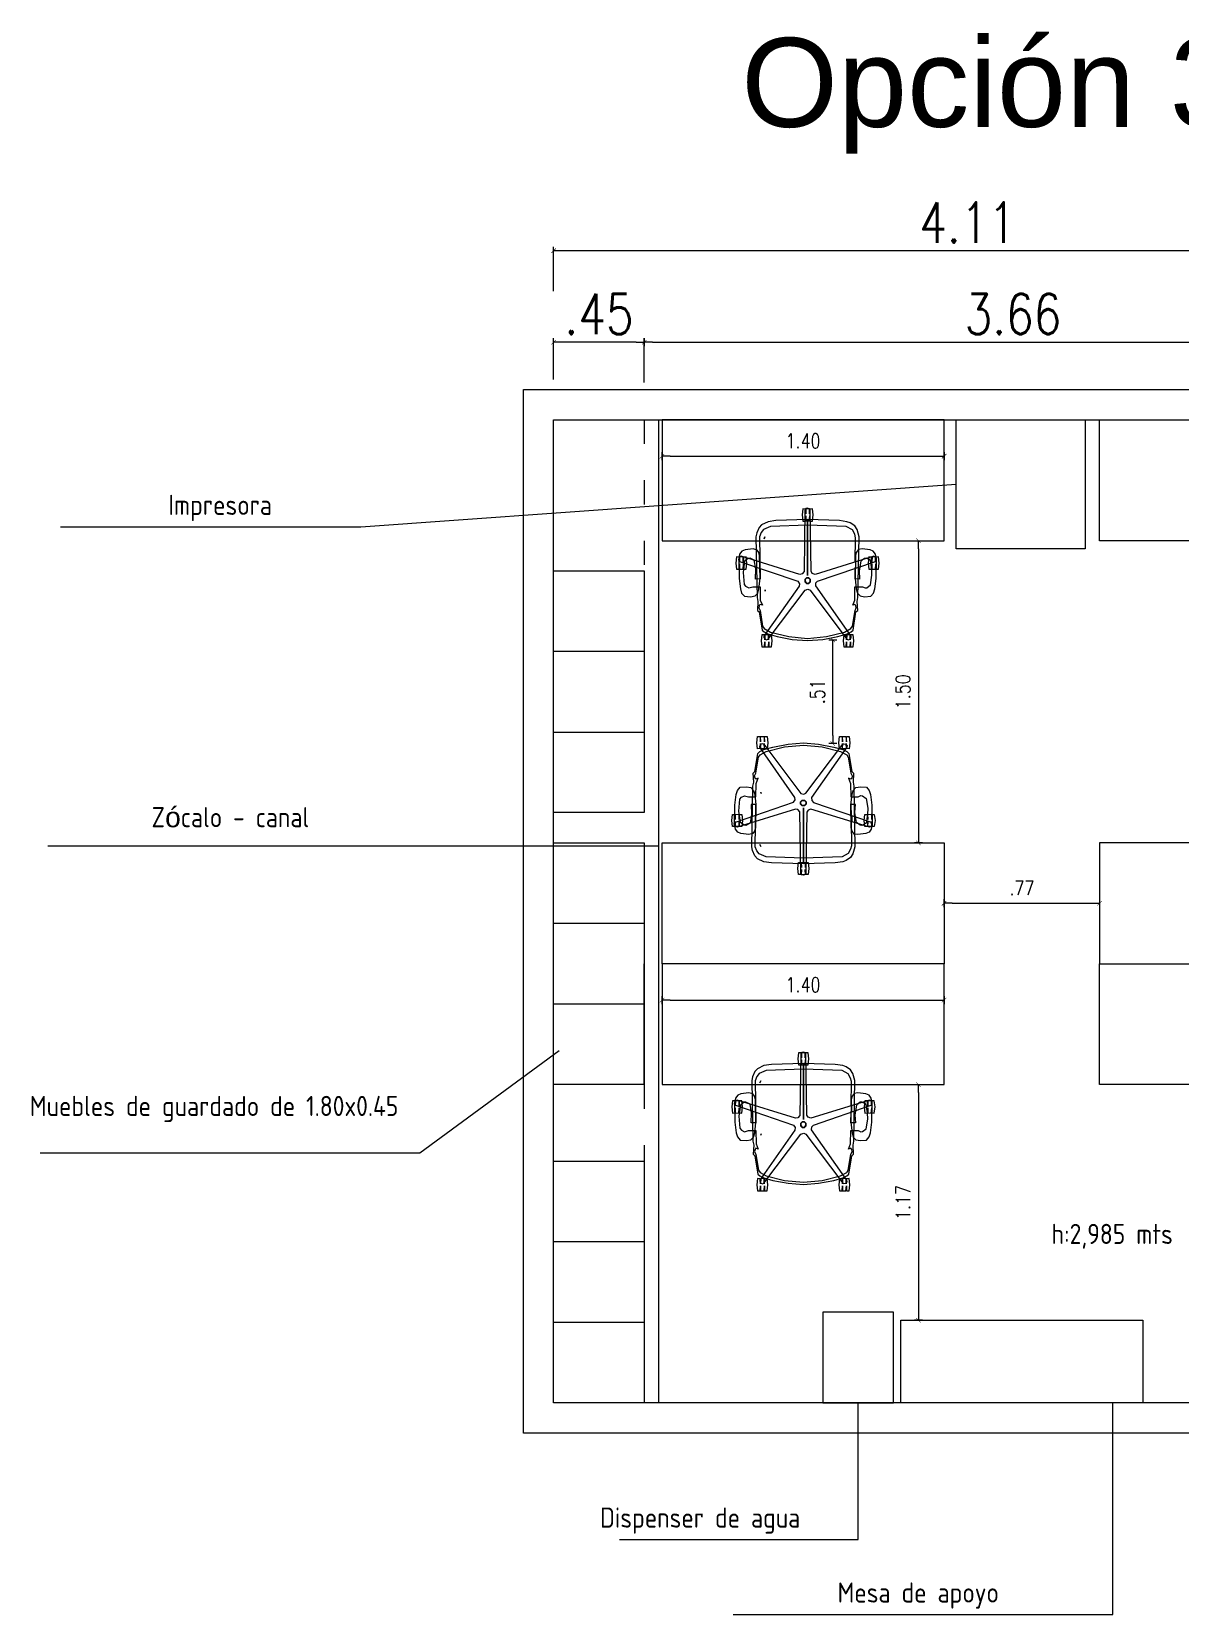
# Model space of a CAD drawing. Header units: millimetres. Extents: x 1591 to 1817, y 987 to 1091.
# Drawn here: x 1725.25 to 1730.95, y 1083.13 to 1090.98 of the extents above; entities that cross this region are included whole.
import ezdxf

# ---------------------------------------------------------------- set-up
doc = ezdxf.new("R2010")
doc.units = ezdxf.units.MM
doc.linetypes.add('ACAD_ISO03W100', pattern=[30, 12, -18])
doc.layers.add('CATALOGUE-TXT', color=251, linetype='Continuous')
doc.layers.add('Paula', color=1, linetype='Continuous')
doc.styles.add('RR', font='ROMANS.shx', dxfattribs={"width": 0.8})
doc.styles.get("Standard").update_dxf_attribs({"font": 'arial.ttf'})
doc.dimstyles.new('Copy of xx', dxfattribs={"dimscale": 2, "dimtxt": 0.036, "dimasz": 0.02, "dimexe": 0, "dimexo": 0.1, "dimgap": 0.02, "dimtad": 1, "dimzin": 4, "dimdsep": 46, "dimtxsty": 'RR', "dimblk1": 'COTA_N', "dimblk2": 'COTA_N', "dimsah": 1, "dimcen": 0, "dimclrd": 256, "dimclre": 256, "dimclrt": 256, "dimadec": 0, "dimazin": 0, "dimtfac": 1, "dimtix": 1, "dimtmove": 0, "dimatfit": 3, "dimldrblk": 'COTA_N', "dimfxl": 1, "dimtolj": 1, "dimtzin": 0, "dimarcsym": 0})

# ---------------------------------------------------------------- blocks, each defined once
blk = doc.blocks.new('COTA_N')
for p, q in [((-1, 0), (0, 0)), ((0, 0.5), (0, -0.5))]:
    blk.add_line(p, q)
at = {"const_width": 0.065}
blk.add_lwpolyline([(0.14, 0.14), (0.28, 0.28), (0, 0), (-0.14, -0.14), (-0.28, -0.28)], dxfattribs=at)
blk = doc.blocks.new('*D73')
at = {"layer": 'CATALOGUE-TXT', "lineweight": -2, "transparency": 16777216}
blk.add_line((1728.422, 1088.8745), (1729.742, 1088.8745), dxfattribs=at)
at = {"layer": 'Defpoints', "color": 0, "transparency": 16777216}
for p in [(1728.382, 1088.9376), (1729.782, 1088.9376), (1729.782, 1088.8745)]:
    blk.add_point(p, dxfattribs=at)
at = {"layer": 'CATALOGUE-TXT', "lineweight": -2, "transparency": 16777216, "xscale": 0.04, "yscale": 0.04, "zscale": 0.04, "rotation": 180}
blk.add_blockref('COTA_N', (1728.382, 1088.8745), dxfattribs=at)
at = {"layer": 'CATALOGUE-TXT', "lineweight": -2, "transparency": 16777216, "xscale": 0.04, "yscale": 0.04, "zscale": 0.04}
blk.add_blockref('COTA_N', (1729.782, 1088.8745), dxfattribs=at)
at = {"layer": 'CATALOGUE-TXT', "transparency": 16777216, "insert": (1729.082, 1088.9505), "char_height": 0.072, "attachment_point": 5, "style": 'RR'}
blk.add_mtext('\\A1;1.40', dxfattribs=at)
blk = doc.blocks.new('*D75')
at = {"layer": 'CATALOGUE-TXT', "lineweight": -2, "transparency": 16777216}
blk.add_line((1728.422, 1086.1745), (1729.742, 1086.1745), dxfattribs=at)
at = {"layer": 'Defpoints', "color": 0, "transparency": 16777216}
for p in [(1728.382, 1086.2822), (1729.782, 1086.2376), (1729.782, 1086.1745)]:
    blk.add_point(p, dxfattribs=at)
at = {"layer": 'CATALOGUE-TXT', "lineweight": -2, "transparency": 16777216, "xscale": 0.04, "yscale": 0.04, "zscale": 0.04, "rotation": 180}
blk.add_blockref('COTA_N', (1728.382, 1086.1745), dxfattribs=at)
at = {"layer": 'CATALOGUE-TXT', "lineweight": -2, "transparency": 16777216, "xscale": 0.04, "yscale": 0.04, "zscale": 0.04}
blk.add_blockref('COTA_N', (1729.782, 1086.1745), dxfattribs=at)
at = {"layer": 'CATALOGUE-TXT', "transparency": 16777216, "insert": (1729.082, 1086.2505), "char_height": 0.072, "attachment_point": 5, "style": 'RR'}
blk.add_mtext('\\A1;1.40', dxfattribs=at)
blk = doc.blocks.new('*D78')
at = {"layer": 'CATALOGUE-TXT', "lineweight": -2, "transparency": 16777216}
blk.add_line((1729.2293, 1087.4883), (1729.2293, 1087.9223), dxfattribs=at)
at = {"layer": 'Defpoints', "color": 0, "transparency": 16777216}
for p in [(1729.1424, 1087.9623), (1729.2293, 1087.9623), (1729.1214, 1087.4483)]:
    blk.add_point(p, dxfattribs=at)
at = {"layer": 'CATALOGUE-TXT', "lineweight": -2, "transparency": 16777216, "xscale": 0.04, "yscale": 0.04, "zscale": 0.04}
for p, rotation in [((1729.2293, 1087.9623), 90), ((1729.2293, 1087.4483), 270)]:
    blk.add_blockref('COTA_N', p, dxfattribs=dict(at, rotation=rotation))
at = {"layer": 'CATALOGUE-TXT', "transparency": 16777216, "insert": (1729.1533, 1087.7053), "char_height": 0.072, "attachment_point": 5, "rotation": 90, "style": 'RR'}
blk.add_mtext('\\A1;.51', dxfattribs=at)
blk = doc.blocks.new('*D77')
at = {"layer": 'CATALOGUE-TXT', "lineweight": -2, "transparency": 16777216}
blk.add_line((1729.6544, 1088.4153), (1729.6544, 1086.9953), dxfattribs=at)
at = {"layer": 'Defpoints', "color": 0, "transparency": 16777216}
for p in [(1729.6544, 1088.4553), (1729.6544, 1086.9553), (1729.6544, 1086.9553)]:
    blk.add_point(p, dxfattribs=at)
at = {"layer": 'CATALOGUE-TXT', "lineweight": -2, "transparency": 16777216, "xscale": 0.04, "yscale": 0.04, "zscale": 0.04}
for p, rotation in [((1729.6544, 1088.4553), 90), ((1729.6544, 1086.9553), 270)]:
    blk.add_blockref('COTA_N', p, dxfattribs=dict(at, rotation=rotation))
at = {"layer": 'CATALOGUE-TXT', "transparency": 16777216, "insert": (1729.5784, 1087.7053), "char_height": 0.072, "attachment_point": 5, "rotation": 90, "style": 'RR'}
blk.add_mtext('\\A1;1.50', dxfattribs=at)
blk = doc.blocks.new('*D79')
at = {"layer": 'CATALOGUE-TXT', "lineweight": -2, "transparency": 16777216}
blk.add_line((1729.822, 1086.6553), (1730.514, 1086.6553), dxfattribs=at)
at = {"layer": 'Defpoints', "color": 0, "transparency": 16777216}
for p in [(1729.782, 1086.6553), (1730.554, 1086.6553), (1730.554, 1086.6553)]:
    blk.add_point(p, dxfattribs=at)
at = {"layer": 'CATALOGUE-TXT', "lineweight": -2, "transparency": 16777216, "xscale": 0.04, "yscale": 0.04, "zscale": 0.04, "rotation": 180}
blk.add_blockref('COTA_N', (1729.782, 1086.6553), dxfattribs=at)
at = {"layer": 'CATALOGUE-TXT', "lineweight": -2, "transparency": 16777216, "xscale": 0.04, "yscale": 0.04, "zscale": 0.04}
blk.add_blockref('COTA_N', (1730.554, 1086.6553), dxfattribs=at)
at = {"layer": 'CATALOGUE-TXT', "transparency": 16777216, "insert": (1730.168, 1086.7313), "char_height": 0.072, "attachment_point": 5, "style": 'RR'}
blk.add_mtext('\\A1;.77', dxfattribs=at)
blk = doc.blocks.new('*D80')
at = {"layer": 'CATALOGUE-TXT', "lineweight": -2, "transparency": 16777216}
blk.add_line((1729.6544, 1085.7153), (1729.6544, 1084.6253), dxfattribs=at)
at = {"layer": 'Defpoints', "color": 0, "transparency": 16777216}
for p in [(1729.6544, 1085.7553), (1729.6544, 1084.5853), (1729.6544, 1084.5853)]:
    blk.add_point(p, dxfattribs=at)
at = {"layer": 'CATALOGUE-TXT', "lineweight": -2, "transparency": 16777216, "xscale": 0.04, "yscale": 0.04, "zscale": 0.04}
for p, rotation in [((1729.6544, 1085.7553), 90), ((1729.6544, 1084.5853), 270)]:
    blk.add_blockref('COTA_N', p, dxfattribs=dict(at, rotation=rotation))
at = {"layer": 'CATALOGUE-TXT', "transparency": 16777216, "insert": (1729.5784, 1085.1703), "char_height": 0.072, "attachment_point": 5, "rotation": 90, "style": 'RR'}
blk.add_mtext('\\A1;1.17', dxfattribs=at)
blk = doc.blocks.new('*D89')
at = {"layer": 'CATALOGUE-TXT', "lineweight": -2, "transparency": 16777216}
for p, q in [((1728.294, 1089.2402), (1728.294, 1089.4402)), ((1728.334, 1089.4402), (1731.914, 1089.4402)), ((1731.954, 1089.2402), (1731.954, 1089.4402))]:
    blk.add_line(p, q, dxfattribs=at)
at = {"layer": 'Defpoints', "color": 0, "transparency": 16777216}
for p in [(1731.954, 1089.4402), (1728.294, 1088.5797), (1731.954, 1088.5797)]:
    blk.add_point(p, dxfattribs=at)
at = {"layer": 'CATALOGUE-TXT', "lineweight": -2, "transparency": 16777216, "xscale": 0.04, "yscale": 0.04, "zscale": 0.04, "rotation": 180}
blk.add_blockref('COTA_N', (1728.294, 1089.4402), dxfattribs=at)
at = {"layer": 'CATALOGUE-TXT', "lineweight": -2, "transparency": 16777216, "xscale": 0.04, "yscale": 0.04, "zscale": 0.04}
blk.add_blockref('COTA_N', (1731.954, 1089.4402), dxfattribs=at)
at = {"layer": 'CATALOGUE-TXT', "transparency": 16777216, "insert": (1730.124, 1089.5802), "char_height": 0.072, "attachment_point": 5, "style": 'RR'}
blk.add_mtext('\\A1;{\\H2.77778x;3.66}', dxfattribs=at)
blk = doc.blocks.new('*D96')
at = {"layer": 'CATALOGUE-TXT', "lineweight": -2, "transparency": 16777216}
for p, q in [((1727.844, 1089.2553), (1727.844, 1089.4402)), ((1728.254, 1089.4402), (1727.884, 1089.4402)), ((1728.294, 1089.2553), (1728.294, 1089.4402))]:
    blk.add_line(p, q, dxfattribs=at)
at = {"layer": 'Defpoints', "color": 0, "transparency": 16777216}
for p in [(1727.844, 1089.4402), (1727.844, 1089.0553), (1728.294, 1089.0553)]:
    blk.add_point(p, dxfattribs=at)
at = {"layer": 'CATALOGUE-TXT', "lineweight": -2, "transparency": 16777216, "xscale": 0.04, "yscale": 0.04, "zscale": 0.04, "rotation": 180}
blk.add_blockref('COTA_N', (1727.844, 1089.4402), dxfattribs=at)
at = {"layer": 'CATALOGUE-TXT', "lineweight": -2, "transparency": 16777216, "xscale": 0.04, "yscale": 0.04, "zscale": 0.04}
blk.add_blockref('COTA_N', (1728.294, 1089.4402), dxfattribs=at)
at = {"layer": 'CATALOGUE-TXT', "transparency": 16777216, "insert": (1728.069, 1089.5802), "char_height": 0.072, "attachment_point": 5, "style": 'RR'}
blk.add_mtext('\\A1;{\\H2.77778x;.45}', dxfattribs=at)
blk = doc.blocks.new('*D97')
at = {"layer": 'CATALOGUE-TXT', "lineweight": -2, "transparency": 16777216}
for p, q in [((1727.844, 1089.6946), (1727.844, 1089.8946)), ((1731.914, 1089.8946), (1727.884, 1089.8946)), ((1731.954, 1089.6946), (1731.954, 1089.8946))]:
    blk.add_line(p, q, dxfattribs=at)
at = {"layer": 'Defpoints', "color": 0, "transparency": 16777216}
for p in [(1727.844, 1089.8946), (1727.844, 1089.0553), (1731.954, 1089.0553)]:
    blk.add_point(p, dxfattribs=at)
at = {"layer": 'CATALOGUE-TXT', "lineweight": -2, "transparency": 16777216, "xscale": 0.04, "yscale": 0.04, "zscale": 0.04, "rotation": 180}
blk.add_blockref('COTA_N', (1727.844, 1089.8946), dxfattribs=at)
at = {"layer": 'CATALOGUE-TXT', "lineweight": -2, "transparency": 16777216, "xscale": 0.04, "yscale": 0.04, "zscale": 0.04}
blk.add_blockref('COTA_N', (1731.954, 1089.8946), dxfattribs=at)
at = {"layer": 'CATALOGUE-TXT', "transparency": 16777216, "insert": (1729.899, 1090.0346), "char_height": 0.072, "attachment_point": 5, "style": 'RR'}
blk.add_mtext('\\A1;{\\H2.77778x;4.11}', dxfattribs=at)

msp = doc.modelspace()

# ---------------------------------------------------------------- linework, layer by layer
for points in [[(1732.104, 1084.0253), (1727.694, 1084.0253), (1727.694, 1089.2053), (1732.104, 1089.2053), (1732.104, 1085.0353)], [(1727.844, 1089.0553), (1731.954, 1089.0553), (1731.954, 1085.0353)], [(1731.9515, 1084.1753), (1727.844, 1084.1753), (1727.844, 1089.0553)], [(1728.364, 1089.0553), (1728.364, 1084.1753)], [(1729.8426, 1088.4153), (1729.8426, 1089.0553), (1730.4826, 1089.0553), (1730.4826, 1088.4153), (1729.8426, 1088.4153)], [(1728.7617, 1088.3596), (1728.7671, 1088.3527), (1729.0559, 1088.2541), (1729.0643, 1088.2417), (1729.0628, 1088.2297), (1728.8879, 1087.9813), (1728.8877, 1087.9753), (1728.8932, 1087.9662), (1728.9009, 1087.9627), (1728.9091, 1087.9657), (1729.0921, 1088.2099), (1729.1065, 1088.214), (1729.1175, 1088.2089), (1729.2997, 1087.9658), (1729.3053, 1087.9638), (1729.3156, 1087.9662), (1729.3214, 1087.9724), (1729.321, 1087.9812), (1729.1454, 1088.2307), (1729.1459, 1088.2457), (1729.1541, 1088.2545), (1729.4416, 1088.3527), (1729.4453, 1088.3574), (1729.4462, 1088.368), (1729.4421, 1088.3753), (1729.4336, 1088.3777), (1729.142, 1088.2878), (1729.128, 1088.2929), (1729.1221, 1088.3035), (1729.1176, 1088.6072), (1729.1143, 1088.6122), (1729.1044, 1088.6163), (1729.0962, 1088.6146), (1729.0913, 1088.6073), (1729.0867, 1088.3022), (1729.0775, 1088.2904), (1729.0657, 1088.2881), (1728.7754, 1088.3777), (1728.7696, 1088.3761), (1728.7627, 1088.368), (1728.7617, 1088.3596)], [(1728.8892, 1088.4639), (1728.8928, 1088.4744), (1728.8892, 1088.4639)], [(1728.7625, 1088.3645), (1728.7646, 1088.268), (1728.7712, 1088.2155), (1728.777, 1088.1951), (1728.7913, 1088.1794), (1728.8216, 1088.1769), (1728.8439, 1088.1812), (1728.8573, 1088.195), (1728.8629, 1088.2154), (1728.8686, 1088.2669), (1728.8665, 1088.381), (1728.8627, 1088.3973), (1728.8538, 1088.4089), (1728.8338, 1088.4147), (1728.7941, 1088.4092), (1728.7785, 1088.4029), (1728.767, 1088.3877), (1728.7625, 1088.3645)], [(1729.3402, 1088.2669), (1729.346, 1088.2154), (1729.3516, 1088.195), (1729.365, 1088.1812), (1729.3873, 1088.1769), (1729.4176, 1088.1794), (1729.4319, 1088.1951), (1729.4377, 1088.2155), (1729.4443, 1088.268), (1729.4464, 1088.3645), (1729.4418, 1088.3877), (1729.4304, 1088.4029), (1729.4147, 1088.4092), (1729.3751, 1088.4147), (1729.3571, 1088.4116), (1729.3462, 1088.3973), (1729.3423, 1088.381), (1729.3402, 1088.2669)], [(1727.844, 1087.1053), (1727.844, 1088.3053), (1728.294, 1088.3053), (1728.294, 1087.1053), (1727.844, 1087.1053)], [(1728.8742, 1087.9581), (1728.8776, 1087.9278), (1728.8907, 1087.928), (1728.8923, 1087.9533), (1728.8923, 1087.9282), (1728.91, 1087.9277), (1728.9121, 1087.9533), (1728.9121, 1087.928), (1728.9252, 1087.9278), (1728.9286, 1087.9581), (1728.9252, 1087.9884), (1728.9121, 1087.9876), (1728.9105, 1087.963), (1728.9105, 1087.9881), (1728.8928, 1087.9886), (1728.8923, 1087.963), (1728.8907, 1087.9876), (1728.8776, 1087.9884), (1728.8742, 1087.9581)], [(1729.2803, 1087.9581), (1729.2837, 1087.9278), (1729.2968, 1087.928), (1729.2983, 1087.9533), (1729.2983, 1087.9282), (1729.3161, 1087.9277), (1729.3181, 1087.9533), (1729.3181, 1087.928), (1729.3312, 1087.9278), (1729.3347, 1087.9581), (1729.3312, 1087.9884), (1729.3181, 1087.9876), (1729.3166, 1087.963), (1729.3166, 1087.9881), (1729.2988, 1087.9886), (1729.2983, 1087.963), (1729.2968, 1087.9876), (1729.2837, 1087.9884), (1729.2803, 1087.9581)], [(1728.294, 1087.9053), (1727.844, 1087.9053)], [(1727.844, 1087.5053), (1728.294, 1087.5053)], [(1728.7407, 1087.0511), (1728.7461, 1087.058), (1729.0349, 1087.1565), (1729.0433, 1087.169), (1729.0418, 1087.181), (1728.8669, 1087.4294), (1728.8667, 1087.4353), (1728.8722, 1087.4444), (1728.8799, 1087.448), (1728.8881, 1087.4449), (1729.0711, 1087.2008), (1729.0855, 1087.1966), (1729.0965, 1087.2017), (1729.2787, 1087.4448), (1729.2843, 1087.4469), (1729.2946, 1087.4444), (1729.3004, 1087.4382), (1729.3, 1087.4294), (1729.1243, 1087.18), (1729.1249, 1087.165), (1729.1331, 1087.1561), (1729.4206, 1087.058), (1729.4243, 1087.0533), (1729.4252, 1087.0427), (1729.4211, 1087.0353), (1729.4126, 1087.0329), (1729.121, 1087.1229), (1729.1069, 1087.1178), (1729.1011, 1087.1072), (1729.0966, 1086.8035), (1729.0933, 1086.7985), (1729.0834, 1086.7944), (1729.0752, 1086.796), (1729.0703, 1086.8033), (1729.0657, 1087.1084), (1729.0565, 1087.1202), (1729.0446, 1087.1225), (1728.7544, 1087.033), (1728.7486, 1087.0346), (1728.7417, 1087.0427), (1728.7407, 1087.0511)], [(1728.8532, 1087.4525), (1728.8566, 1087.4828), (1728.8697, 1087.4826), (1728.8712, 1087.4574), (1728.8712, 1087.4825), (1728.889, 1087.483), (1728.8911, 1087.4574), (1728.8911, 1087.4826), (1728.9042, 1087.4828), (1728.9076, 1087.4525), (1728.9042, 1087.4223), (1728.8911, 1087.4231), (1728.8895, 1087.4477), (1728.8895, 1087.4226), (1728.8718, 1087.422), (1728.8712, 1087.4477), (1728.8697, 1087.4231), (1728.8566, 1087.4223), (1728.8532, 1087.4525)], [(1729.2592, 1087.4525), (1729.2627, 1087.4828), (1729.2758, 1087.4826), (1729.2773, 1087.4574), (1729.2773, 1087.4825), (1729.2951, 1087.483), (1729.2971, 1087.4574), (1729.2971, 1087.4826), (1729.3102, 1087.4828), (1729.3137, 1087.4525), (1729.3102, 1087.4223), (1729.2971, 1087.4231), (1729.2956, 1087.4477), (1729.2956, 1087.4226), (1729.2778, 1087.422), (1729.2773, 1087.4477), (1729.2758, 1087.4231), (1729.2627, 1087.4223), (1729.2592, 1087.4525)], [(1728.7415, 1087.0462), (1728.7435, 1087.1426), (1728.7502, 1087.1952), (1728.756, 1087.2156), (1728.7703, 1087.2313), (1728.8005, 1087.2338), (1728.8228, 1087.2295), (1728.8363, 1087.2157), (1728.8419, 1087.1952), (1728.8476, 1087.1437), (1728.8455, 1087.0297), (1728.8417, 1087.0134), (1728.8328, 1087.0018), (1728.8127, 1086.9959), (1728.7731, 1087.0015), (1728.7575, 1087.0078), (1728.746, 1087.023), (1728.7415, 1087.0462)], [(1729.3192, 1087.1437), (1729.325, 1087.1952), (1729.3306, 1087.2157), (1729.344, 1087.2295), (1729.3663, 1087.2338), (1729.3966, 1087.2313), (1729.4109, 1087.2156), (1729.4167, 1087.1952), (1729.4233, 1087.1426), (1729.4254, 1087.0462), (1729.4208, 1087.023), (1729.4094, 1087.0078), (1729.3937, 1087.0015), (1729.3541, 1086.9959), (1729.3361, 1086.999), (1729.3252, 1087.0134), (1729.3213, 1087.0297), (1729.3192, 1087.1437)], [(1727.844, 1085.7553), (1727.844, 1086.9553), (1728.294, 1086.9553), (1728.294, 1085.7553), (1727.844, 1085.7553)], [(1728.294, 1086.9553), (1728.294, 1086.3553)], [(1728.8682, 1086.9468), (1728.8718, 1086.9363), (1728.8682, 1086.9468)], [(1728.294, 1086.5553), (1727.844, 1086.5553)], [(1728.294, 1085.7553), (1728.294, 1086.3553)], [(1727.844, 1086.1553), (1728.294, 1086.1553)], [(1728.7407, 1085.6596), (1728.7461, 1085.6527), (1729.0349, 1085.5541), (1729.0433, 1085.5417), (1729.0418, 1085.5297), (1728.8669, 1085.2813), (1728.8667, 1085.2753), (1728.8722, 1085.2662), (1728.8799, 1085.2627), (1728.8881, 1085.2657), (1729.0711, 1085.5099), (1729.0855, 1085.514), (1729.0965, 1085.5089), (1729.2787, 1085.2658), (1729.2843, 1085.2638), (1729.2946, 1085.2662), (1729.3004, 1085.2724), (1729.3, 1085.2812), (1729.1243, 1085.5307), (1729.1249, 1085.5457), (1729.1331, 1085.5545), (1729.4206, 1085.6527), (1729.4243, 1085.6574), (1729.4252, 1085.668), (1729.4211, 1085.6753), (1729.4126, 1085.6777), (1729.121, 1085.5878), (1729.1069, 1085.5929), (1729.1011, 1085.6035), (1729.0966, 1085.9072), (1729.0933, 1085.9122), (1729.0834, 1085.9163), (1729.0752, 1085.9146), (1729.0703, 1085.9073), (1729.0657, 1085.6022), (1729.0565, 1085.5904), (1729.0446, 1085.5881), (1728.7544, 1085.6777), (1728.7486, 1085.6761), (1728.7417, 1085.668), (1728.7407, 1085.6596)], [(1728.7415, 1085.6645), (1728.7435, 1085.568), (1728.7502, 1085.5155), (1728.756, 1085.4951), (1728.7703, 1085.4794), (1728.8005, 1085.4769), (1728.8228, 1085.4812), (1728.8363, 1085.495), (1728.8419, 1085.5154), (1728.8476, 1085.5669), (1728.8455, 1085.681), (1728.8417, 1085.6973), (1728.8328, 1085.7089), (1728.8127, 1085.7147), (1728.7731, 1085.7092), (1728.7575, 1085.7029), (1728.746, 1085.6877), (1728.7415, 1085.6645)], [(1728.8682, 1085.7639), (1728.8718, 1085.7744), (1728.8682, 1085.7639)], [(1729.3192, 1085.5669), (1729.325, 1085.5154), (1729.3306, 1085.495), (1729.344, 1085.4812), (1729.3663, 1085.4769), (1729.3966, 1085.4794), (1729.4109, 1085.4951), (1729.4167, 1085.5155), (1729.4233, 1085.568), (1729.4254, 1085.6645), (1729.4208, 1085.6877), (1729.4094, 1085.7029), (1729.3937, 1085.7092), (1729.3541, 1085.7147), (1729.3361, 1085.7116), (1729.3252, 1085.6973), (1729.3213, 1085.681), (1729.3192, 1085.5669)], [(1727.844, 1084.1753), (1727.844, 1085.3753), (1728.294, 1085.3753), (1728.294, 1084.1753), (1727.844, 1084.1753)], [(1728.8532, 1085.2581), (1728.8566, 1085.2278), (1728.8697, 1085.228), (1728.8712, 1085.2533), (1728.8712, 1085.2282), (1728.889, 1085.2277), (1728.8911, 1085.2533), (1728.8911, 1085.228), (1728.9042, 1085.2278), (1728.9076, 1085.2581), (1728.9042, 1085.2884), (1728.8911, 1085.2876), (1728.8895, 1085.263), (1728.8895, 1085.2881), (1728.8718, 1085.2886), (1728.8712, 1085.263), (1728.8697, 1085.2876), (1728.8566, 1085.2884), (1728.8532, 1085.2581)], [(1729.2592, 1085.2581), (1729.2627, 1085.2278), (1729.2758, 1085.228), (1729.2773, 1085.2533), (1729.2773, 1085.2282), (1729.2951, 1085.2277), (1729.2971, 1085.2533), (1729.2971, 1085.228), (1729.3102, 1085.2278), (1729.3137, 1085.2581), (1729.3102, 1085.2884), (1729.2971, 1085.2876), (1729.2956, 1085.263), (1729.2956, 1085.2881), (1729.2778, 1085.2886), (1729.2773, 1085.263), (1729.2758, 1085.2876), (1729.2627, 1085.2884), (1729.2592, 1085.2581)], [(1728.294, 1084.9753), (1727.844, 1084.9753)], [(1727.844, 1084.5753), (1728.294, 1084.5753)], [(1729.568, 1084.1753), (1729.568, 1084.5853), (1730.768, 1084.5853), (1730.768, 1084.1753)]]:
    msp.add_lwpolyline(points)
at = {"linetype": 'ACAD_ISO03W100', "ltscale": 0.01}
msp.add_lwpolyline([(1728.294, 1089.0553), (1728.294, 1084.1753)], dxfattribs=at)
for points in [[(1728.848, 1088.475), (1728.8542, 1088.1738), (1728.8579, 1088.1537), (1728.8555, 1088.1091), (1728.8642, 1088.1015), (1728.8787, 1088.0111), (1728.8885, 1088.0023), (1728.9079, 1087.9927), (1728.9538, 1087.9797), (1729.0285, 1087.9652), (1729.1045, 1087.9595), (1729.1804, 1087.9652), (1729.2552, 1087.9797), (1729.301, 1087.9927), (1729.3205, 1088.0023), (1729.3302, 1088.0111), (1729.3447, 1088.1015), (1729.3534, 1088.1091), (1729.351, 1088.1538), (1729.3547, 1088.1738), (1729.3608, 1088.475), (1729.3507, 1088.5101), (1729.3388, 1088.5283), (1729.3166, 1088.5432), (1729.2997, 1088.5496), (1729.2626, 1088.5551), (1729.1044, 1088.5602), (1729.1044, 1088.5322), (1729.1044, 1088.5602), (1728.9463, 1088.5551), (1728.9091, 1088.5496), (1728.8764, 1088.5339), (1728.8642, 1088.5206), (1728.8519, 1088.4938), (1728.848, 1088.475)], [(1729.0772, 1088.583), (1729.0807, 1088.5527), (1729.0938, 1088.5529), (1729.0953, 1088.5782), (1729.0953, 1088.553), (1729.1131, 1088.5525), (1729.1151, 1088.5782), (1729.1151, 1088.5529), (1729.1282, 1088.5527), (1729.1316, 1088.583), (1729.1282, 1088.6133), (1729.1151, 1088.6124), (1729.1136, 1088.5878), (1729.1136, 1088.613), (1729.0958, 1088.6135), (1729.0953, 1088.5878), (1729.0938, 1088.6124), (1729.0807, 1088.6133), (1729.0772, 1088.583)], [(1728.79, 1088.2383), (1728.797, 1088.2292), (1728.8121, 1088.2215), (1728.8322, 1088.2266), (1728.869, 1088.2266), (1728.8699, 1088.1605), (1728.8799, 1088.1344), (1728.8691, 1088.1392), (1728.8646, 1088.1336), (1728.8627, 1088.1223), (1728.8689, 1088.109), (1728.8813, 1088.0307), (1728.8894, 1088.0191), (1728.9205, 1088.0017), (1729.0112, 1087.9789), (1729.1045, 1087.9703), (1729.1977, 1087.9789), (1729.2885, 1088.0017), (1729.3195, 1088.0191), (1729.3276, 1088.0307), (1729.3401, 1088.109), (1729.3463, 1088.1223), (1729.3444, 1088.1336), (1729.3398, 1088.1392), (1729.329, 1088.1343), (1729.339, 1088.1605), (1729.3398, 1088.2266), (1729.3766, 1088.2266), (1729.3901, 1088.2208), (1729.3985, 1088.2217), (1729.4168, 1088.2356), (1729.4242, 1088.2841), (1729.4236, 1088.3149), (1729.416, 1088.3582), (1729.3948, 1088.3685), (1729.3863, 1088.3676), (1729.3681, 1088.3537), (1729.3607, 1088.3053), (1729.3627, 1088.265), (1729.3403, 1088.2652), (1729.341, 1088.3207), (1729.3445, 1088.3217), (1729.3445, 1088.3506), (1729.3414, 1088.3516), (1729.3428, 1088.4699), (1729.3389, 1088.4872), (1729.3269, 1088.5083), (1729.2965, 1088.525), (1729.1044, 1088.5319), (1729.1044, 1088.2823), (1729.1044, 1088.5319), (1728.9196, 1088.5252), (1728.8858, 1088.5105), (1728.8738, 1088.4955), (1728.866, 1088.4746), (1728.8686, 1088.2652), (1728.8462, 1088.265), (1728.8475, 1088.3149), (1728.84, 1088.3582), (1728.8187, 1088.3685), (1728.8103, 1088.3676), (1728.7921, 1088.3537), (1728.7843, 1088.2977), (1728.79, 1088.2383)], [(1728.7487, 1088.3443), (1728.7522, 1088.314), (1728.7653, 1088.3142), (1728.7668, 1088.3395), (1728.7668, 1088.3144), (1728.7846, 1088.3138), (1728.7866, 1088.3395), (1728.7866, 1088.3142), (1728.7997, 1088.314), (1728.8031, 1088.3443), (1728.7997, 1088.3746), (1728.7866, 1088.3738), (1728.7851, 1088.3492), (1728.7851, 1088.3743), (1728.7673, 1088.3748), (1728.7668, 1088.3492), (1728.7653, 1088.3738), (1728.7522, 1088.3746), (1728.7487, 1088.3443)], [(1729.4057, 1088.3443), (1729.4092, 1088.314), (1729.4223, 1088.3142), (1729.4238, 1088.3395), (1729.4238, 1088.3144), (1729.4416, 1088.3138), (1729.4436, 1088.3395), (1729.4436, 1088.3142), (1729.4567, 1088.314), (1729.4601, 1088.3443), (1729.4567, 1088.3746), (1729.4436, 1088.3738), (1729.4421, 1088.3492), (1729.4421, 1088.3743), (1729.4243, 1088.3748), (1729.4238, 1088.3492), (1729.4223, 1088.3738), (1729.4092, 1088.3746), (1729.4057, 1088.3443)], [(1729.0904, 1088.2511), (1729.0986, 1088.2429), (1729.1103, 1088.2429), (1729.1185, 1088.2511), (1729.1185, 1088.2628), (1729.1103, 1088.271), (1729.0986, 1088.271), (1729.0904, 1088.2628), (1729.0904, 1088.2511)], [(1729.0921, 1088.2518), (1729.0993, 1088.2446), (1729.1095, 1088.2446), (1729.1168, 1088.2518), (1729.1168, 1088.2621), (1729.1095, 1088.2693), (1729.0993, 1088.2693), (1729.0921, 1088.2621), (1729.0921, 1088.2518)], [(1728.8939, 1088.2044), (1728.8946, 1088.2106), (1728.8946, 1088.2106), (1728.8939, 1088.2044)], [(1728.769, 1087.1723), (1728.776, 1087.1815), (1728.7911, 1087.1891), (1728.8112, 1087.184), (1728.848, 1087.184), (1728.8489, 1087.2502), (1728.8589, 1087.2763), (1728.8481, 1087.2715), (1728.8435, 1087.277), (1728.8416, 1087.2883), (1728.8478, 1087.3017), (1728.8603, 1087.38), (1728.8684, 1087.3916), (1728.8994, 1087.4089), (1728.9902, 1087.4318), (1729.0834, 1087.4404), (1729.1767, 1087.4318), (1729.2675, 1087.4089), (1729.2985, 1087.3916), (1729.3066, 1087.38), (1729.3191, 1087.3017), (1729.3252, 1087.2883), (1729.3233, 1087.277), (1729.3188, 1087.2715), (1729.3079, 1087.2763), (1729.318, 1087.2502), (1729.3188, 1087.184), (1729.3556, 1087.184), (1729.3691, 1087.1898), (1729.3775, 1087.1889), (1729.3958, 1087.1751), (1729.4032, 1087.1266), (1729.4026, 1087.0958), (1729.395, 1087.0525), (1729.3738, 1087.0421), (1729.3653, 1087.043), (1729.3471, 1087.0569), (1729.3397, 1087.1054), (1729.3417, 1087.1457), (1729.3193, 1087.1455), (1729.32, 1087.0899), (1729.3235, 1087.0889), (1729.3235, 1087.06), (1729.3204, 1087.059), (1729.3218, 1086.9408), (1729.3178, 1086.9234), (1729.3059, 1086.9023), (1729.2755, 1086.8857), (1729.0834, 1086.8788), (1729.0834, 1087.1283), (1729.0834, 1086.8788), (1728.8986, 1086.8854), (1728.8648, 1086.9002), (1728.8528, 1086.9152), (1728.845, 1086.9361), (1728.8475, 1087.1455), (1728.8252, 1087.1457), (1728.8265, 1087.0958), (1728.819, 1087.0525), (1728.7977, 1087.0421), (1728.7893, 1087.043), (1728.7711, 1087.0569), (1728.7633, 1087.113), (1728.769, 1087.1723)], [(1728.827, 1086.9356), (1728.8332, 1087.2369), (1728.8369, 1087.2569), (1728.8345, 1087.3016), (1728.8432, 1087.3092), (1728.8577, 1087.3996), (1728.8674, 1087.4083), (1728.8869, 1087.418), (1728.9328, 1087.4309), (1729.0075, 1087.4455), (1729.0834, 1087.4512), (1729.1594, 1087.4455), (1729.2341, 1087.4309), (1729.28, 1087.418), (1729.2994, 1087.4083), (1729.3092, 1087.3996), (1729.3237, 1087.3092), (1729.3324, 1087.3016), (1729.33, 1087.2569), (1729.3337, 1087.2368), (1729.3398, 1086.9356), (1729.3297, 1086.9005), (1729.3178, 1086.8823), (1729.2956, 1086.8675), (1729.2787, 1086.8611), (1729.2416, 1086.8556), (1729.0834, 1086.8504), (1729.0834, 1086.8784), (1729.0834, 1086.8504), (1728.9253, 1086.8556), (1728.8881, 1086.8611), (1728.8554, 1086.8767), (1728.8432, 1086.89), (1728.8309, 1086.9169), (1728.827, 1086.9356)], [(1728.8729, 1087.2062), (1728.8736, 1087.2001), (1728.8736, 1087.2), (1728.8729, 1087.2062)], [(1729.0693, 1087.1596), (1729.0776, 1087.1678), (1729.0893, 1087.1678), (1729.0975, 1087.1596), (1729.0975, 1087.1479), (1729.0893, 1087.1396), (1729.0776, 1087.1396), (1729.0693, 1087.1479), (1729.0693, 1087.1596)], [(1729.0711, 1087.1588), (1729.0783, 1087.1661), (1729.0885, 1087.1661), (1729.0958, 1087.1588), (1729.0958, 1087.1486), (1729.0885, 1087.1414), (1729.0783, 1087.1414), (1729.0711, 1087.1486), (1729.0711, 1087.1588)], [(1728.7277, 1087.0663), (1728.7311, 1087.0966), (1728.7442, 1087.0964), (1728.7458, 1087.0712), (1728.7458, 1087.0963), (1728.7635, 1087.0968), (1728.7656, 1087.0712), (1728.7656, 1087.0964), (1728.7787, 1087.0966), (1728.7821, 1087.0663), (1728.7787, 1087.0361), (1728.7656, 1087.0369), (1728.7641, 1087.0615), (1728.7641, 1087.0364), (1728.7463, 1087.0359), (1728.7458, 1087.0615), (1728.7442, 1087.0369), (1728.7311, 1087.0361), (1728.7277, 1087.0663)], [(1729.3847, 1087.0663), (1729.3882, 1087.0966), (1729.4013, 1087.0964), (1729.4028, 1087.0712), (1729.4028, 1087.0963), (1729.4206, 1087.0968), (1729.4226, 1087.0712), (1729.4226, 1087.0964), (1729.4357, 1087.0966), (1729.4391, 1087.0663), (1729.4357, 1087.0361), (1729.4226, 1087.0369), (1729.4211, 1087.0615), (1729.4211, 1087.0364), (1729.4033, 1087.0359), (1729.4028, 1087.0615), (1729.4013, 1087.0369), (1729.3882, 1087.0361), (1729.3847, 1087.0663)], [(1729.0562, 1086.8277), (1729.0597, 1086.858), (1729.0728, 1086.8578), (1729.0743, 1086.8325), (1729.0743, 1086.8576), (1729.092, 1086.8581), (1729.0941, 1086.8325), (1729.0941, 1086.8578), (1729.1072, 1086.858), (1729.1106, 1086.8277), (1729.1072, 1086.7974), (1729.0941, 1086.7982), (1729.0926, 1086.8228), (1729.0926, 1086.7977), (1729.0748, 1086.7972), (1729.0743, 1086.8228), (1729.0728, 1086.7982), (1729.0597, 1086.7974), (1729.0562, 1086.8277)], [(1729.0562, 1085.883), (1729.0597, 1085.8527), (1729.0728, 1085.8529), (1729.0743, 1085.8782), (1729.0743, 1085.853), (1729.092, 1085.8525), (1729.0941, 1085.8782), (1729.0941, 1085.8529), (1729.1072, 1085.8527), (1729.1106, 1085.883), (1729.1072, 1085.9133), (1729.0941, 1085.9124), (1729.0926, 1085.8878), (1729.0926, 1085.913), (1729.0748, 1085.9135), (1729.0743, 1085.8878), (1729.0728, 1085.9124), (1729.0597, 1085.9133), (1729.0562, 1085.883)], [(1728.769, 1085.5383), (1728.776, 1085.5292), (1728.7911, 1085.5215), (1728.8112, 1085.5266), (1728.848, 1085.5266), (1728.8489, 1085.4605), (1728.8589, 1085.4344), (1728.8481, 1085.4392), (1728.8435, 1085.4336), (1728.8416, 1085.4223), (1728.8478, 1085.409), (1728.8603, 1085.3307), (1728.8684, 1085.3191), (1728.8994, 1085.3017), (1728.9902, 1085.2789), (1729.0834, 1085.2703), (1729.1767, 1085.2789), (1729.2675, 1085.3017), (1729.2985, 1085.3191), (1729.3066, 1085.3307), (1729.3191, 1085.409), (1729.3252, 1085.4223), (1729.3233, 1085.4336), (1729.3188, 1085.4392), (1729.3079, 1085.4343), (1729.318, 1085.4605), (1729.3188, 1085.5266), (1729.3556, 1085.5266), (1729.3691, 1085.5208), (1729.3775, 1085.5217), (1729.3958, 1085.5356), (1729.4032, 1085.5841), (1729.4026, 1085.6149), (1729.395, 1085.6582), (1729.3738, 1085.6685), (1729.3653, 1085.6676), (1729.3471, 1085.6537), (1729.3397, 1085.6053), (1729.3417, 1085.565), (1729.3193, 1085.5652), (1729.32, 1085.6207), (1729.3235, 1085.6217), (1729.3235, 1085.6506), (1729.3204, 1085.6516), (1729.3218, 1085.7699), (1729.3178, 1085.7872), (1729.3059, 1085.8083), (1729.2755, 1085.825), (1729.0834, 1085.8319), (1729.0834, 1085.5823), (1729.0834, 1085.8319), (1728.8986, 1085.8252), (1728.8648, 1085.8105), (1728.8528, 1085.7955), (1728.845, 1085.7746), (1728.8475, 1085.5652), (1728.8252, 1085.565), (1728.8265, 1085.6149), (1728.819, 1085.6582), (1728.7977, 1085.6685), (1728.7893, 1085.6676), (1728.7711, 1085.6537), (1728.7633, 1085.5977), (1728.769, 1085.5383)], [(1728.827, 1085.775), (1728.8332, 1085.4738), (1728.8369, 1085.4537), (1728.8345, 1085.4091), (1728.8432, 1085.4015), (1728.8577, 1085.3111), (1728.8674, 1085.3023), (1728.8869, 1085.2927), (1728.9328, 1085.2797), (1729.0075, 1085.2652), (1729.0834, 1085.2595), (1729.1594, 1085.2652), (1729.2341, 1085.2797), (1729.28, 1085.2927), (1729.2994, 1085.3023), (1729.3092, 1085.3111), (1729.3237, 1085.4015), (1729.3324, 1085.4091), (1729.33, 1085.4538), (1729.3337, 1085.4738), (1729.3398, 1085.775), (1729.3297, 1085.8101), (1729.3178, 1085.8283), (1729.2956, 1085.8432), (1729.2787, 1085.8496), (1729.2416, 1085.8551), (1729.0834, 1085.8602), (1729.0834, 1085.8322), (1729.0834, 1085.8602), (1728.9253, 1085.8551), (1728.8881, 1085.8496), (1728.8554, 1085.8339), (1728.8432, 1085.8206), (1728.8309, 1085.7938), (1728.827, 1085.775)], [(1728.7277, 1085.6443), (1728.7311, 1085.614), (1728.7442, 1085.6142), (1728.7458, 1085.6395), (1728.7458, 1085.6144), (1728.7635, 1085.6138), (1728.7656, 1085.6395), (1728.7656, 1085.6142), (1728.7787, 1085.614), (1728.7821, 1085.6443), (1728.7787, 1085.6746), (1728.7656, 1085.6738), (1728.7641, 1085.6492), (1728.7641, 1085.6743), (1728.7463, 1085.6748), (1728.7458, 1085.6492), (1728.7442, 1085.6738), (1728.7311, 1085.6746), (1728.7277, 1085.6443)], [(1729.3847, 1085.6443), (1729.3882, 1085.614), (1729.4013, 1085.6142), (1729.4028, 1085.6395), (1729.4028, 1085.6144), (1729.4206, 1085.6138), (1729.4226, 1085.6395), (1729.4226, 1085.6142), (1729.4357, 1085.614), (1729.4391, 1085.6443), (1729.4357, 1085.6746), (1729.4226, 1085.6738), (1729.4211, 1085.6492), (1729.4211, 1085.6743), (1729.4033, 1085.6748), (1729.4028, 1085.6492), (1729.4013, 1085.6738), (1729.3882, 1085.6746), (1729.3847, 1085.6443)], [(1729.0693, 1085.5511), (1729.0776, 1085.5429), (1729.0893, 1085.5429), (1729.0975, 1085.5511), (1729.0975, 1085.5628), (1729.0893, 1085.571), (1729.0776, 1085.571), (1729.0693, 1085.5628), (1729.0693, 1085.5511)], [(1729.0711, 1085.5518), (1729.0783, 1085.5446), (1729.0885, 1085.5446), (1729.0958, 1085.5518), (1729.0958, 1085.5621), (1729.0885, 1085.5693), (1729.0783, 1085.5693), (1729.0711, 1085.5621), (1729.0711, 1085.5518)], [(1728.8729, 1085.5044), (1728.8736, 1085.5106), (1728.8736, 1085.5106), (1728.8729, 1085.5044)], [(1729.5308, 1084.1753), (1729.5308, 1084.6253), (1729.1808, 1084.6253), (1729.1808, 1084.1753)]]:
    msp.add_lwpolyline(points, close=True)
at = {"layer": 'Paula'}
for points in [[(1728.382, 1088.4553), (1729.782, 1088.4553), (1729.782, 1089.0553), (1728.382, 1089.0553)], [(1730.554, 1089.0553), (1731.954, 1089.0553), (1731.954, 1088.4553), (1730.554, 1088.4553)], [(1729.782, 1086.3553), (1728.382, 1086.3553), (1728.382, 1086.9553), (1729.782, 1086.9553)], [(1730.554, 1086.3553), (1731.954, 1086.3553), (1731.954, 1086.9553), (1730.554, 1086.9553)], [(1729.782, 1086.3553), (1728.382, 1086.3553), (1728.382, 1085.7553), (1729.782, 1085.7553)], [(1730.554, 1086.3553), (1731.954, 1086.3553), (1731.954, 1085.7553), (1730.554, 1085.7553)]]:
    msp.add_lwpolyline(points, close=True, dxfattribs=at)
for points in [[(1725.3965, 1088.5235), (1726.8871, 1088.5235), (1729.8426, 1088.7353)], [(1725.3327, 1086.9409), (1727.2165, 1086.9409), (1728.364, 1086.9409)], [(1725.2958, 1085.4168), (1727.1796, 1085.4168), (1727.8711, 1085.9244)], [(1728.1711, 1083.4962), (1729.3558, 1083.4962), (1729.3558, 1084.1753)], [(1728.7352, 1083.1255), (1730.619, 1083.1255), (1730.619, 1084.1753)]]:
    msp.add_lwpolyline(points, dxfattribs=at)

# ---------------------------------------------------------------- texts
at = {"layer": 'Paula', "attachment_point": 5}
for s, width, gutter_width, heights, insert, char_height in [('\\pxsm1.0583;Opción 3', 5.724133, 1.3261, [3.984], (1730.0104, 1090.6635), 0.441856), ('\\pxsm1.0583;{\\Fdim|c0;Impresora}', 1.511695, 0.3001, [0.9017], (1726.1887, 1088.6179), 0.1), ('{\\Fdim|c0;Z}ó{\\Fdim|c0;calo - canal}', 1.741516, 0.3001, [0.9017], (1726.2394, 1087.082), 0.1), ('\\pxsm1.0583,qr;{\\Fdim|c0;Muebles de guardado de 1.80x0.45}', 1.741516, 0.3001, [0.9017], (1726.2025, 1085.6341), 0.1), ('\\pxsm1.0583,ql;{\\Fdim|c0;\\C251;\\c6710371;h:2,985 mts}', 2.093508, 0.3001, [0.9017], (1731.3613, 1085.0023), 0.1), ('\\pxsm1.0583;{\\Fdim|c0;Dispenser de agua}', 1.511695, 0.3001, [0.9017], (1728.5712, 1083.5906), 0.1), ('\\pxsm1.0583;{\\Fdim|c0;Mesa de apoyo}', 2.342105, 0.3001, [0.9017], (1729.6535, 1083.2187), 0.1)]:
    msp.add_mtext_dynamic_manual_height_columns(s, width=width, gutter_width=gutter_width, heights=heights, dxfattribs=dict(at, insert=insert, char_height=char_height))

# ---------------------------------------------------------------- dimensions: what is measured, and where the dimension line sits
at = {"layer": 'CATALOGUE-TXT'}
for base, p1, p2, picture, middle in [((1727.844, 1089.8946), (1731.954, 1089.0553), (1727.844, 1089.0553), '*D97', (1729.899, 1090.0346)), ((1727.844, 1089.4402), (1728.294, 1089.0553), (1727.844, 1089.0553), '*D96', (1728.069, 1089.5802)), ((1731.954, 1089.4402), (1728.294, 1088.5797), (1731.954, 1088.5797), '*D89', (1730.124, 1089.5802))]:
    dim = msp.add_linear_dim(base=base, p1=p1, p2=p2, text='{\\H2.77778x;<>}', dimstyle='Copy of xx', override={"dimfxl": 0.1, "dimfxlon": 1}, dxfattribs=at)
    dim.commit()
    dim.dimension.update_dxf_attribs({"geometry": picture, "text_midpoint": middle})
for base, p1, p2, angle, picture, middle in [((1729.782, 1088.8745), (1728.382, 1088.9376), (1729.782, 1088.9376), 180, '*D73', (1729.082, 1088.9505)), ((1729.6544, 1086.9553), (1729.6544, 1088.4553), (1729.6544, 1086.9553), 90, '*D77', (1729.5784, 1087.7053)), ((1729.2293, 1087.9623), (1729.1214, 1087.4483), (1729.1424, 1087.9623), 90, '*D78', (1729.1533, 1087.7053)), ((1729.782, 1086.1745), (1728.382, 1086.2822), (1729.782, 1086.2376), 180, '*D75', (1729.082, 1086.2505)), ((1729.6544, 1084.5853), (1729.6544, 1085.7553), (1729.6544, 1084.5853), 90, '*D80', (1729.5784, 1085.1703))]:
    dim = msp.add_linear_dim(base=base, p1=p1, p2=p2, angle=angle, dimstyle='Copy of xx', override={"dimfxl": 0.1, "dimfxlon": 1}, dxfattribs=at)
    dim.commit()
    dim.dimension.update_dxf_attribs({"geometry": picture, "text_midpoint": middle})
dim = msp.add_linear_dim(base=(1730.554, 1086.6553), p1=(1729.782, 1086.6553), p2=(1730.554, 1086.6553), dimstyle='Copy of xx', override={"dimfxl": 0.1, "dimfxlon": 1}, dxfattribs=at)
dim.commit()
dim.dimension.update_dxf_attribs({"geometry": '*D79', "text_midpoint": (1730.168, 1086.7313)})

doc.saveas('drawing.dxf')
